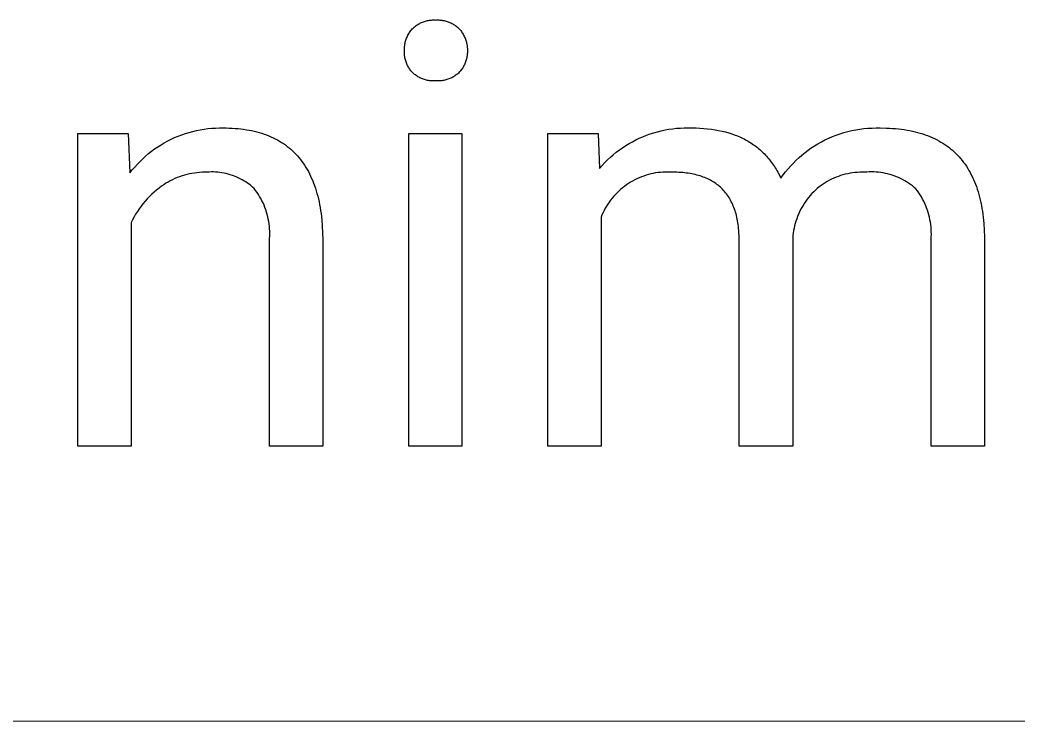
# Model space of a CAD drawing. Header units: millimetres. Extents: x 3269 to 7089, y 1744 to 4413.
# Drawn here: x 6855.9 to 6920.9, y 2064.1 to 2109.7 of the extents above; entities that cross this region are included whole.
import ezdxf

# ---------------------------------------------------------------- set-up
doc = ezdxf.new("R2010")
doc.units = ezdxf.units.MM
doc.header["$MEASUREMENT"] = 0
doc.layers.add('Domyślny', color=7, linetype='Continuous', true_color=0x000000)

msp = doc.modelspace()

# ---------------------------------------------------------------- linework, layer by layer
at = {"layer": 'Domyślny'}
for p, q in [((6882.451, 2109.687), (6882.517, 2109.7)), ((6882.517, 2109.7), (6882.584, 2109.71)), ((6882.584, 2109.71), (6882.651, 2109.718)), ((6882.651, 2109.718), (6882.718, 2109.724)), ((6882.718, 2109.724), (6882.786, 2109.727)), ((6882.786, 2109.727), (6882.853, 2109.728)), ((6882.853, 2109.728), (6882.92, 2109.727)), ((6882.92, 2109.727), (6882.988, 2109.723)), ((6882.988, 2109.723), (6883.055, 2109.727)), ((6883.055, 2109.727), (6883.123, 2109.728)), ((6883.123, 2109.728), (6883.191, 2109.727)), ((6883.191, 2109.727), (6883.258, 2109.723)), ((6883.258, 2109.723), (6883.326, 2109.718)), ((6883.326, 2109.718), (6883.393, 2109.71)), ((6883.393, 2109.71), (6883.46, 2109.699)), ((6883.46, 2109.699), (6883.527, 2109.686)), ((6881.371, 2109.035), (6881.415, 2109.09)), ((6881.415, 2109.09), (6881.461, 2109.143)), ((6881.461, 2109.143), (6881.509, 2109.191)), ((6881.509, 2109.191), (6881.558, 2109.236)), ((6881.558, 2109.236), (6881.609, 2109.28)), ((6881.609, 2109.28), (6881.662, 2109.323)), ((6881.662, 2109.323), (6881.716, 2109.363)), ((6881.716, 2109.363), (6881.771, 2109.402)), ((6881.771, 2109.402), (6881.828, 2109.438)), ((6881.828, 2109.438), (6881.886, 2109.473)), ((6881.886, 2109.473), (6881.945, 2109.505)), ((6881.945, 2109.505), (6882.005, 2109.535)), ((6882.005, 2109.535), (6882.066, 2109.564)), ((6882.066, 2109.564), (6882.129, 2109.59)), ((6882.129, 2109.59), (6882.192, 2109.614)), ((6882.192, 2109.614), (6882.256, 2109.635)), ((6882.256, 2109.635), (6882.32, 2109.655)), ((6882.32, 2109.655), (6882.385, 2109.672)), ((6882.385, 2109.672), (6882.451, 2109.687)), ((6883.527, 2109.686), (6883.593, 2109.671)), ((6883.593, 2109.671), (6883.658, 2109.654)), ((6883.658, 2109.654), (6883.723, 2109.635)), ((6883.723, 2109.635), (6883.787, 2109.613)), ((6883.787, 2109.613), (6883.851, 2109.589)), ((6883.851, 2109.589), (6883.913, 2109.563)), ((6883.913, 2109.563), (6883.975, 2109.535)), ((6883.975, 2109.535), (6884.035, 2109.504)), ((6884.035, 2109.504), (6884.095, 2109.472)), ((6884.095, 2109.472), (6884.153, 2109.437)), ((6884.153, 2109.437), (6884.21, 2109.401)), ((6884.21, 2109.401), (6884.266, 2109.363)), ((6884.266, 2109.363), (6884.32, 2109.322)), ((6884.32, 2109.322), (6884.373, 2109.28)), ((6884.373, 2109.28), (6884.425, 2109.236)), ((6884.425, 2109.236), (6884.475, 2109.191)), ((6884.475, 2109.191), (6884.523, 2109.143)), ((6884.523, 2109.143), (6884.569, 2109.09)), ((6884.569, 2109.09), (6884.614, 2109.035)), ((6881.025, 2108.348), (6881.045, 2108.415)), ((6881.045, 2108.415), (6881.068, 2108.481)), ((6881.068, 2108.481), (6881.093, 2108.547)), ((6881.093, 2108.547), (6881.121, 2108.612)), ((6881.121, 2108.612), (6881.15, 2108.676)), ((6881.15, 2108.676), (6881.182, 2108.739)), ((6881.182, 2108.739), (6881.216, 2108.8)), ((6881.216, 2108.8), (6881.252, 2108.861)), ((6881.252, 2108.861), (6881.29, 2108.92)), ((6881.29, 2108.92), (6881.329, 2108.978)), ((6881.329, 2108.978), (6881.371, 2109.035)), ((6884.614, 2109.035), (6884.656, 2108.979)), ((6884.656, 2108.979), (6884.697, 2108.921)), ((6884.697, 2108.921), (6884.735, 2108.862)), ((6884.735, 2108.862), (6884.772, 2108.802)), ((6884.772, 2108.802), (6884.806, 2108.74)), ((6884.806, 2108.74), (6884.838, 2108.677)), ((6884.838, 2108.677), (6884.868, 2108.613)), ((6884.868, 2108.613), (6884.896, 2108.549)), ((6884.896, 2108.549), (6884.921, 2108.483)), ((6884.921, 2108.483), (6884.945, 2108.416)), ((6884.945, 2108.416), (6884.966, 2108.349)), ((6880.945, 2107.792), (6880.947, 2107.862)), ((6880.946, 2107.722), (6880.945, 2107.792)), ((6880.947, 2107.862), (6880.951, 2107.933)), ((6880.951, 2107.933), (6880.957, 2108.003)), ((6880.957, 2108.003), (6880.966, 2108.073)), ((6880.966, 2108.073), (6880.977, 2108.142)), ((6880.977, 2108.142), (6880.991, 2108.211)), ((6880.991, 2108.211), (6881.007, 2108.28)), ((6881.007, 2108.28), (6881.025, 2108.348)), ((6884.966, 2108.349), (6884.984, 2108.281)), ((6884.984, 2108.281), (6885, 2108.212)), ((6885, 2108.212), (6885.014, 2108.143)), ((6885.014, 2108.143), (6885.026, 2108.073)), ((6885.026, 2108.073), (6885.035, 2108.003)), ((6885.035, 2108.003), (6885.041, 2107.933)), ((6885.041, 2107.933), (6885.046, 2107.863)), ((6885.046, 2107.863), (6885.047, 2107.792)), ((6885.047, 2107.792), (6885.047, 2107.722)), ((6880.945, 2107.655), (6880.946, 2107.722)), ((6880.946, 2107.589), (6880.945, 2107.655)), ((6880.949, 2107.522), (6880.946, 2107.589)), ((6880.955, 2107.456), (6880.949, 2107.522)), ((6880.963, 2107.39), (6880.955, 2107.456)), ((6880.973, 2107.324), (6880.963, 2107.39)), ((6880.985, 2107.259), (6880.973, 2107.324)), ((6880.999, 2107.194), (6880.985, 2107.259)), ((6881.016, 2107.129), (6880.999, 2107.194)), ((6881.035, 2107.065), (6881.016, 2107.129)), ((6884.975, 2107.128), (6884.956, 2107.064)), ((6884.992, 2107.192), (6884.975, 2107.128)), ((6885.006, 2107.258), (6884.992, 2107.192)), ((6885.019, 2107.323), (6885.006, 2107.258)), ((6885.029, 2107.389), (6885.019, 2107.323)), ((6885.037, 2107.455), (6885.029, 2107.389)), ((6885.043, 2107.522), (6885.037, 2107.455)), ((6885.046, 2107.588), (6885.043, 2107.522)), ((6885.048, 2107.655), (6885.046, 2107.588)), ((6885.047, 2107.722), (6885.048, 2107.655)), ((6881.056, 2107.002), (6881.035, 2107.065)), ((6881.079, 2106.94), (6881.056, 2107.002)), ((6881.104, 2106.878), (6881.079, 2106.94)), ((6881.131, 2106.817), (6881.104, 2106.878)), ((6881.16, 2106.757), (6881.131, 2106.817)), ((6881.191, 2106.698), (6881.16, 2106.757)), ((6881.224, 2106.641), (6881.191, 2106.698)), ((6881.259, 2106.584), (6881.224, 2106.641)), ((6881.296, 2106.529), (6881.259, 2106.584)), ((6881.334, 2106.474), (6881.296, 2106.529)), ((6881.375, 2106.422), (6881.334, 2106.474)), ((6884.651, 2106.474), (6884.61, 2106.421)), ((6884.691, 2106.528), (6884.651, 2106.474)), ((6884.728, 2106.583), (6884.691, 2106.528)), ((6884.763, 2106.639), (6884.728, 2106.583)), ((6884.797, 2106.697), (6884.763, 2106.639)), ((6884.828, 2106.756), (6884.797, 2106.697)), ((6884.858, 2106.816), (6884.828, 2106.756)), ((6884.886, 2106.876), (6884.858, 2106.816)), ((6884.911, 2106.938), (6884.886, 2106.876)), ((6884.934, 2107.001), (6884.911, 2106.938)), ((6884.956, 2107.064), (6884.934, 2107.001)), ((6881.417, 2106.37), (6881.375, 2106.422)), ((6881.461, 2106.32), (6881.417, 2106.37)), ((6881.509, 2106.274), (6881.461, 2106.32)), ((6881.56, 2106.229), (6881.509, 2106.274)), ((6881.611, 2106.187), (6881.56, 2106.229)), ((6881.664, 2106.146), (6881.611, 2106.187)), ((6881.719, 2106.106), (6881.664, 2106.146)), ((6881.774, 2106.069), (6881.719, 2106.106)), ((6881.831, 2106.034), (6881.774, 2106.069)), ((6881.89, 2106), (6881.831, 2106.034)), ((6881.949, 2105.969), (6881.89, 2106)), ((6882.009, 2105.94), (6881.949, 2105.969)), ((6882.07, 2105.912), (6882.009, 2105.94)), ((6882.132, 2105.887), (6882.07, 2105.912)), ((6882.195, 2105.864), (6882.132, 2105.887)), ((6882.259, 2105.843), (6882.195, 2105.864)), ((6882.323, 2105.824), (6882.259, 2105.843)), ((6882.388, 2105.808), (6882.323, 2105.824)), ((6882.454, 2105.793), (6882.388, 2105.808)), ((6882.52, 2105.781), (6882.454, 2105.793)), ((6883.524, 2105.794), (6883.458, 2105.782)), ((6883.59, 2105.808), (6883.524, 2105.794)), ((6883.655, 2105.825), (6883.59, 2105.808)), ((6883.72, 2105.844), (6883.655, 2105.825)), ((6883.784, 2105.865), (6883.72, 2105.844)), ((6883.847, 2105.888), (6883.784, 2105.865)), ((6883.909, 2105.913), (6883.847, 2105.888)), ((6883.971, 2105.94), (6883.909, 2105.913)), ((6884.031, 2105.97), (6883.971, 2105.94)), ((6884.091, 2106.001), (6884.031, 2105.97)), ((6884.15, 2106.034), (6884.091, 2106.001)), ((6884.207, 2106.07), (6884.15, 2106.034)), ((6884.263, 2106.107), (6884.207, 2106.07)), ((6884.318, 2106.146), (6884.263, 2106.107)), ((6884.371, 2106.187), (6884.318, 2106.146)), ((6884.423, 2106.23), (6884.371, 2106.187)), ((6884.474, 2106.274), (6884.423, 2106.23)), ((6884.523, 2106.32), (6884.474, 2106.274)), ((6884.568, 2106.37), (6884.523, 2106.32)), ((6884.61, 2106.421), (6884.568, 2106.37)), ((6882.586, 2105.771), (6882.52, 2105.781)), ((6882.653, 2105.764), (6882.586, 2105.771)), ((6882.72, 2105.758), (6882.653, 2105.764)), ((6882.787, 2105.755), (6882.72, 2105.758)), ((6882.854, 2105.755), (6882.787, 2105.755)), ((6882.921, 2105.756), (6882.854, 2105.755)), ((6882.988, 2105.76), (6882.921, 2105.756)), ((6883.055, 2105.756), (6882.988, 2105.76)), ((6883.122, 2105.755), (6883.055, 2105.756)), ((6883.19, 2105.756), (6883.122, 2105.755)), ((6883.257, 2105.759), (6883.19, 2105.756)), ((6883.324, 2105.764), (6883.257, 2105.759)), ((6883.391, 2105.772), (6883.324, 2105.764)), ((6883.458, 2105.782), (6883.391, 2105.772)), ((6867.414, 2102.533), (6867.659, 2102.582)), ((6867.659, 2102.582), (6867.906, 2102.622)), ((6867.906, 2102.622), (6868.154, 2102.654)), ((6868.154, 2102.654), (6868.402, 2102.678)), ((6868.402, 2102.678), (6868.652, 2102.693)), ((6868.652, 2102.693), (6868.902, 2102.699)), ((6868.902, 2102.699), (6869.152, 2102.697)), ((6869.152, 2102.697), (6869.351, 2102.696)), ((6869.351, 2102.696), (6869.547, 2102.69)), ((6869.547, 2102.69), (6869.74, 2102.681)), ((6869.74, 2102.681), (6869.93, 2102.669)), ((6869.93, 2102.669), (6870.117, 2102.653)), ((6870.117, 2102.653), (6870.301, 2102.633)), ((6870.301, 2102.633), (6870.481, 2102.61)), ((6870.481, 2102.61), (6870.659, 2102.584)), ((6870.659, 2102.584), (6870.833, 2102.554)), ((6870.833, 2102.554), (6871.005, 2102.52)), ((6897.67, 2102.512), (6897.916, 2102.564)), ((6897.916, 2102.564), (6898.164, 2102.609)), ((6898.164, 2102.609), (6898.413, 2102.645)), ((6898.413, 2102.645), (6898.663, 2102.672)), ((6898.663, 2102.672), (6898.914, 2102.691)), ((6898.914, 2102.691), (6899.166, 2102.702)), ((6899.166, 2102.702), (6899.418, 2102.704)), ((6899.418, 2102.704), (6899.669, 2102.697)), ((6899.669, 2102.697), (6899.932, 2102.694)), ((6899.932, 2102.694), (6900.19, 2102.685)), ((6900.19, 2102.685), (6900.443, 2102.669)), ((6900.443, 2102.669), (6900.69, 2102.646)), ((6900.69, 2102.646), (6900.932, 2102.618)), ((6900.932, 2102.618), (6901.169, 2102.582)), ((6901.169, 2102.582), (6901.4, 2102.541)), ((6901.4, 2102.541), (6901.626, 2102.493)), ((6910.078, 2102.523), (6910.338, 2102.575)), ((6910.338, 2102.575), (6910.599, 2102.618)), ((6910.599, 2102.618), (6910.863, 2102.652)), ((6910.863, 2102.652), (6911.127, 2102.677)), ((6911.127, 2102.677), (6911.391, 2102.693)), ((6911.391, 2102.693), (6911.657, 2102.7)), ((6911.657, 2102.7), (6911.922, 2102.697)), ((6911.922, 2102.697), (6912.332, 2102.691)), ((6912.332, 2102.691), (6912.533, 2102.682)), ((6912.533, 2102.682), (6912.73, 2102.67)), ((6912.73, 2102.67), (6912.924, 2102.654)), ((6912.924, 2102.654), (6913.115, 2102.635)), ((6913.115, 2102.635), (6913.303, 2102.613)), ((6913.303, 2102.613), (6913.487, 2102.587)), ((6913.487, 2102.587), (6913.668, 2102.557)), ((6913.668, 2102.557), (6913.846, 2102.524)), ((6859.692, 2081.981), (6859.692, 2102.337)), ((6859.692, 2102.337), (6862.971, 2102.337)), ((6862.971, 2102.337), (6863.083, 2099.764)), ((6865.54, 2101.852), (6865.763, 2101.965)), ((6865.763, 2101.965), (6865.99, 2102.07)), ((6865.99, 2102.07), (6866.22, 2102.167)), ((6866.22, 2102.167), (6866.454, 2102.256)), ((6866.454, 2102.256), (6866.69, 2102.338)), ((6866.69, 2102.338), (6866.929, 2102.411)), ((6866.929, 2102.411), (6867.17, 2102.476)), ((6867.17, 2102.476), (6867.414, 2102.533)), ((6871.005, 2102.52), (6871.173, 2102.482)), ((6871.173, 2102.482), (6871.338, 2102.442)), ((6871.338, 2102.442), (6871.5, 2102.397)), ((6871.5, 2102.397), (6871.658, 2102.349)), ((6871.658, 2102.349), (6871.814, 2102.298)), ((6871.814, 2102.298), (6871.967, 2102.243)), ((6871.967, 2102.243), (6872.116, 2102.184)), ((6872.116, 2102.184), (6872.263, 2102.122)), ((6872.263, 2102.122), (6872.406, 2102.056)), ((6872.406, 2102.056), (6872.546, 2101.987)), ((6872.546, 2101.987), (6872.683, 2101.914)), ((6872.683, 2101.914), (6872.817, 2101.838)), ((6881.227, 2081.981), (6881.227, 2102.337)), ((6881.227, 2102.337), (6884.695, 2102.337)), ((6884.695, 2102.337), (6884.695, 2081.981)), ((6890.282, 2081.981), (6890.282, 2102.337)), ((6890.282, 2102.337), (6893.561, 2102.337)), ((6893.561, 2102.337), (6893.654, 2100.066)), ((6895.792, 2101.801), (6896.015, 2101.917)), ((6896.015, 2101.917), (6896.242, 2102.026)), ((6896.242, 2102.026), (6896.473, 2102.127)), ((6896.473, 2102.127), (6896.707, 2102.22)), ((6896.707, 2102.22), (6896.944, 2102.305)), ((6896.944, 2102.305), (6897.184, 2102.382)), ((6897.184, 2102.382), (6897.426, 2102.451)), ((6897.426, 2102.451), (6897.67, 2102.512)), ((6901.626, 2102.493), (6901.847, 2102.439)), ((6901.847, 2102.439), (6902.062, 2102.378)), ((6902.062, 2102.378), (6902.272, 2102.311)), ((6902.272, 2102.311), (6902.375, 2102.275)), ((6902.375, 2102.275), (6902.477, 2102.237)), ((6902.477, 2102.237), (6902.578, 2102.198)), ((6902.578, 2102.198), (6902.677, 2102.158)), ((6902.677, 2102.158), (6902.774, 2102.115)), ((6902.774, 2102.115), (6902.871, 2102.071)), ((6902.871, 2102.071), (6902.966, 2102.026)), ((6902.966, 2102.026), (6903.06, 2101.979)), ((6903.06, 2101.979), (6903.152, 2101.93)), ((6903.152, 2101.93), (6903.243, 2101.88)), ((6908.091, 2101.795), (6908.327, 2101.916)), ((6908.327, 2101.916), (6908.568, 2102.028)), ((6908.568, 2102.028), (6908.812, 2102.132)), ((6908.812, 2102.132), (6909.059, 2102.227)), ((6909.059, 2102.227), (6909.31, 2102.314)), ((6909.31, 2102.314), (6909.563, 2102.392)), ((6909.563, 2102.392), (6909.819, 2102.462)), ((6909.819, 2102.462), (6910.078, 2102.523)), ((6913.846, 2102.524), (6914.021, 2102.488)), ((6914.021, 2102.488), (6914.193, 2102.448)), ((6914.193, 2102.448), (6914.361, 2102.405)), ((6914.361, 2102.405), (6914.527, 2102.358)), ((6914.527, 2102.358), (6914.689, 2102.308)), ((6914.689, 2102.308), (6914.847, 2102.254)), ((6914.847, 2102.254), (6915.003, 2102.197)), ((6915.003, 2102.197), (6915.155, 2102.137)), ((6915.155, 2102.137), (6915.305, 2102.073)), ((6915.305, 2102.073), (6915.451, 2102.005)), ((6915.451, 2102.005), (6915.593, 2101.934)), ((6915.593, 2101.934), (6915.733, 2101.86)), ((6864.488, 2101.18), (6864.689, 2101.328)), ((6864.689, 2101.328), (6864.895, 2101.47)), ((6864.895, 2101.47), (6865.105, 2101.605)), ((6865.105, 2101.605), (6865.32, 2101.732)), ((6865.32, 2101.732), (6865.54, 2101.852)), ((6872.817, 2101.838), (6872.948, 2101.758)), ((6872.948, 2101.758), (6873.076, 2101.674)), ((6873.076, 2101.674), (6873.2, 2101.587)), ((6873.2, 2101.587), (6873.322, 2101.497)), ((6873.322, 2101.497), (6873.44, 2101.402)), ((6873.44, 2101.402), (6873.555, 2101.305)), ((6873.555, 2101.305), (6873.668, 2101.203)), ((6894.741, 2101.111), (6894.942, 2101.263)), ((6894.942, 2101.263), (6895.147, 2101.408)), ((6895.147, 2101.408), (6895.358, 2101.546)), ((6895.358, 2101.546), (6895.573, 2101.677)), ((6895.573, 2101.677), (6895.792, 2101.801)), ((6903.243, 2101.88), (6903.333, 2101.828)), ((6903.333, 2101.828), (6903.422, 2101.774)), ((6903.422, 2101.774), (6903.509, 2101.719)), ((6903.509, 2101.719), (6903.595, 2101.663)), ((6903.595, 2101.663), (6903.679, 2101.604)), ((6903.679, 2101.604), (6903.762, 2101.544)), ((6903.762, 2101.544), (6903.844, 2101.483)), ((6903.844, 2101.483), (6903.925, 2101.42)), ((6903.925, 2101.42), (6904.004, 2101.355)), ((6904.004, 2101.355), (6904.082, 2101.289)), ((6904.082, 2101.289), (6904.158, 2101.221)), ((6907.027, 2101.093), (6907.23, 2101.248)), ((6907.23, 2101.248), (6907.438, 2101.395)), ((6907.438, 2101.395), (6907.651, 2101.536)), ((6907.651, 2101.536), (6907.869, 2101.669)), ((6907.869, 2101.669), (6908.091, 2101.795)), ((6915.733, 2101.86), (6915.87, 2101.782)), ((6915.87, 2101.782), (6916.003, 2101.701)), ((6916.003, 2101.701), (6916.133, 2101.616)), ((6916.133, 2101.616), (6916.26, 2101.528)), ((6916.26, 2101.528), (6916.383, 2101.436)), ((6916.383, 2101.436), (6916.504, 2101.341)), ((6916.504, 2101.341), (6916.621, 2101.242)), ((6916.621, 2101.242), (6916.735, 2101.14)), ((6863.737, 2100.52), (6863.917, 2100.694)), ((6863.917, 2100.694), (6864.101, 2100.862)), ((6864.101, 2100.862), (6864.292, 2101.024)), ((6864.292, 2101.024), (6864.488, 2101.18)), ((6873.668, 2101.203), (6873.777, 2101.099)), ((6873.777, 2101.099), (6873.883, 2100.99)), ((6873.883, 2100.99), (6873.985, 2100.878)), ((6873.985, 2100.878), (6874.085, 2100.763)), ((6874.085, 2100.763), (6874.182, 2100.644)), ((6874.182, 2100.644), (6874.275, 2100.521)), ((6893.993, 2100.438), (6894.171, 2100.616)), ((6894.171, 2100.616), (6894.355, 2100.787)), ((6894.355, 2100.787), (6894.545, 2100.952)), ((6894.545, 2100.952), (6894.741, 2101.111)), ((6904.158, 2101.221), (6904.233, 2101.152)), ((6904.233, 2101.152), (6904.307, 2101.08)), ((6904.307, 2101.08), (6904.38, 2101.008)), ((6904.38, 2101.008), (6904.451, 2100.934)), ((6904.451, 2100.934), (6904.521, 2100.858)), ((6904.521, 2100.858), (6904.59, 2100.78)), ((6904.59, 2100.78), (6904.657, 2100.701)), ((6904.657, 2100.701), (6904.723, 2100.62)), ((6904.723, 2100.62), (6904.787, 2100.538)), ((6906.269, 2100.411), (6906.45, 2100.591)), ((6906.45, 2100.591), (6906.637, 2100.765)), ((6906.637, 2100.765), (6906.829, 2100.932)), ((6906.829, 2100.932), (6907.027, 2101.093)), ((6916.735, 2101.14), (6916.846, 2101.035)), ((6916.846, 2101.035), (6916.953, 2100.926)), ((6916.953, 2100.926), (6917.058, 2100.813)), ((6917.058, 2100.813), (6917.159, 2100.697)), ((6917.159, 2100.697), (6917.257, 2100.578)), ((6863.083, 2099.764), (6863.237, 2099.962)), ((6863.237, 2099.962), (6863.398, 2100.153)), ((6863.398, 2100.153), (6863.564, 2100.339)), ((6863.564, 2100.339), (6863.737, 2100.52)), ((6874.275, 2100.521), (6874.366, 2100.395)), ((6874.366, 2100.395), (6874.453, 2100.266)), ((6874.453, 2100.266), (6874.537, 2100.132)), ((6874.537, 2100.132), (6874.618, 2099.996)), ((6874.618, 2099.996), (6874.696, 2099.855)), ((6893.654, 2100.066), (6893.82, 2100.255)), ((6893.82, 2100.255), (6893.993, 2100.438)), ((6904.787, 2100.538), (6904.851, 2100.454)), ((6904.851, 2100.454), (6904.913, 2100.369)), ((6904.913, 2100.369), (6904.973, 2100.282)), ((6904.973, 2100.282), (6905.033, 2100.193)), ((6905.033, 2100.193), (6905.09, 2100.103)), ((6905.09, 2100.103), (6905.147, 2100.011)), ((6905.147, 2100.011), (6905.202, 2099.918)), ((6905.763, 2099.837), (6905.925, 2100.034)), ((6905.925, 2100.034), (6906.094, 2100.225)), ((6906.094, 2100.225), (6906.269, 2100.411)), ((6917.257, 2100.578), (6917.352, 2100.455)), ((6917.352, 2100.455), (6917.443, 2100.329)), ((6917.443, 2100.329), (6917.531, 2100.199)), ((6917.531, 2100.199), (6917.617, 2100.066)), ((6917.617, 2100.066), (6917.699, 2099.929)), ((6865.857, 2099.327), (6865.708, 2099.253)), ((6866.007, 2099.397), (6865.857, 2099.327)), ((6866.16, 2099.461), (6866.007, 2099.397)), ((6866.315, 2099.52), (6866.16, 2099.461)), ((6866.472, 2099.573), (6866.315, 2099.52)), ((6866.631, 2099.622), (6866.472, 2099.573)), ((6866.791, 2099.665), (6866.631, 2099.622)), ((6866.952, 2099.703), (6866.791, 2099.665)), ((6867.115, 2099.735), (6866.952, 2099.703)), ((6867.278, 2099.762), (6867.115, 2099.735)), ((6867.443, 2099.784), (6867.278, 2099.762)), ((6867.608, 2099.8), (6867.443, 2099.784)), ((6867.773, 2099.811), (6867.608, 2099.8)), ((6867.939, 2099.816), (6867.773, 2099.811)), ((6868.105, 2099.815), (6867.939, 2099.816)), ((6868.243, 2099.824), (6868.105, 2099.815)), ((6868.382, 2099.829), (6868.243, 2099.824)), ((6868.521, 2099.829), (6868.382, 2099.829)), ((6868.66, 2099.824), (6868.521, 2099.829)), ((6868.799, 2099.814), (6868.66, 2099.824)), ((6868.937, 2099.799), (6868.799, 2099.814)), ((6869.074, 2099.779), (6868.937, 2099.799)), ((6869.211, 2099.755), (6869.074, 2099.779)), ((6869.347, 2099.726), (6869.211, 2099.755)), ((6869.482, 2099.692), (6869.347, 2099.726)), ((6869.615, 2099.654), (6869.482, 2099.692)), ((6869.747, 2099.611), (6869.615, 2099.654)), ((6869.878, 2099.563), (6869.747, 2099.611)), ((6870.006, 2099.511), (6869.878, 2099.563)), ((6870.133, 2099.454), (6870.006, 2099.511)), ((6870.258, 2099.393), (6870.133, 2099.454)), ((6870.381, 2099.328), (6870.258, 2099.393)), ((6870.501, 2099.259), (6870.381, 2099.328)), ((6874.696, 2099.855), (6874.771, 2099.711)), ((6874.771, 2099.711), (6874.843, 2099.564)), ((6874.843, 2099.564), (6874.911, 2099.413)), ((6874.911, 2099.413), (6874.977, 2099.258)), ((6895.947, 2099.317), (6895.806, 2099.242)), ((6896.09, 2099.387), (6895.947, 2099.317)), ((6896.235, 2099.453), (6896.09, 2099.387)), ((6896.382, 2099.513), (6896.235, 2099.453)), ((6896.532, 2099.568), (6896.382, 2099.513)), ((6896.683, 2099.618), (6896.532, 2099.568)), ((6896.836, 2099.663), (6896.683, 2099.618)), ((6896.99, 2099.703), (6896.836, 2099.663)), ((6897.146, 2099.737), (6896.99, 2099.703)), ((6897.303, 2099.766), (6897.146, 2099.737)), ((6897.46, 2099.789), (6897.303, 2099.766)), ((6897.618, 2099.807), (6897.46, 2099.789)), ((6897.777, 2099.82), (6897.618, 2099.807)), ((6897.936, 2099.827), (6897.777, 2099.82)), ((6898.096, 2099.828), (6897.936, 2099.827)), ((6898.255, 2099.824), (6898.096, 2099.828)), ((6898.414, 2099.815), (6898.255, 2099.824)), ((6898.68, 2099.811), (6898.414, 2099.815)), ((6898.81, 2099.805), (6898.68, 2099.811)), ((6898.938, 2099.798), (6898.81, 2099.805)), ((6899.064, 2099.788), (6898.938, 2099.798)), ((6899.188, 2099.776), (6899.064, 2099.788)), ((6899.309, 2099.762), (6899.188, 2099.776)), ((6899.429, 2099.746), (6899.309, 2099.762)), ((6899.546, 2099.727), (6899.429, 2099.746)), ((6899.661, 2099.706), (6899.546, 2099.727)), ((6899.774, 2099.684), (6899.661, 2099.706)), ((6899.885, 2099.659), (6899.774, 2099.684)), ((6899.994, 2099.631), (6899.885, 2099.659)), ((6900.101, 2099.602), (6899.994, 2099.631)), ((6900.205, 2099.571), (6900.101, 2099.602)), ((6900.308, 2099.537), (6900.205, 2099.571)), ((6900.408, 2099.501), (6900.308, 2099.537)), ((6900.507, 2099.463), (6900.408, 2099.501)), ((6900.603, 2099.423), (6900.507, 2099.463)), ((6900.697, 2099.38), (6900.603, 2099.423)), ((6900.789, 2099.336), (6900.697, 2099.38)), ((6900.879, 2099.289), (6900.789, 2099.336)), ((6905.202, 2099.918), (6905.256, 2099.823)), ((6905.256, 2099.823), (6905.36, 2099.628)), ((6905.36, 2099.628), (6905.459, 2099.427)), ((6905.459, 2099.427), (6905.608, 2099.634)), ((6905.608, 2099.634), (6905.763, 2099.837)), ((6908.758, 2099.359), (6908.617, 2099.287)), ((6908.902, 2099.426), (6908.758, 2099.359)), ((6909.049, 2099.487), (6908.902, 2099.426)), ((6909.197, 2099.544), (6909.049, 2099.487)), ((6909.347, 2099.596), (6909.197, 2099.544)), ((6909.499, 2099.642), (6909.347, 2099.596)), ((6909.652, 2099.683), (6909.499, 2099.642)), ((6909.807, 2099.718), (6909.652, 2099.683)), ((6909.963, 2099.749), (6909.807, 2099.718)), ((6910.12, 2099.773), (6909.963, 2099.749)), ((6910.277, 2099.793), (6910.12, 2099.773)), ((6910.435, 2099.807), (6910.277, 2099.793)), ((6910.594, 2099.815), (6910.435, 2099.807)), ((6910.753, 2099.818), (6910.594, 2099.815)), ((6910.911, 2099.815), (6910.753, 2099.818)), ((6911.061, 2099.828), (6910.911, 2099.815)), ((6911.211, 2099.835), (6911.061, 2099.828)), ((6911.362, 2099.837), (6911.211, 2099.835)), ((6911.512, 2099.834), (6911.362, 2099.837)), ((6911.662, 2099.825), (6911.512, 2099.834)), ((6911.812, 2099.812), (6911.662, 2099.825)), ((6911.961, 2099.793), (6911.812, 2099.812)), ((6912.11, 2099.769), (6911.961, 2099.793)), ((6912.257, 2099.74), (6912.11, 2099.769)), ((6912.404, 2099.706), (6912.257, 2099.74)), ((6912.549, 2099.667), (6912.404, 2099.706)), ((6912.692, 2099.623), (6912.549, 2099.667)), ((6912.835, 2099.574), (6912.692, 2099.623)), ((6912.975, 2099.52), (6912.835, 2099.574)), ((6913.113, 2099.462), (6912.975, 2099.52)), ((6913.25, 2099.398), (6913.113, 2099.462)), ((6913.384, 2099.33), (6913.25, 2099.398)), ((6913.515, 2099.257), (6913.384, 2099.33)), ((6917.699, 2099.929), (6917.777, 2099.789)), ((6917.777, 2099.789), (6917.853, 2099.645)), ((6917.853, 2099.645), (6917.925, 2099.498)), ((6917.925, 2099.498), (6917.994, 2099.347)), ((6917.994, 2099.347), (6918.06, 2099.193)), ((6864.811, 2098.655), (6864.652, 2098.519)), ((6864.974, 2098.785), (6864.811, 2098.655)), ((6865.142, 2098.909), (6864.974, 2098.785)), ((6865.279, 2099.002), (6865.142, 2098.909)), ((6865.42, 2099.091), (6865.279, 2099.002)), ((6865.563, 2099.174), (6865.42, 2099.091)), ((6865.708, 2099.253), (6865.563, 2099.174)), ((6870.619, 2099.185), (6870.501, 2099.259)), ((6870.734, 2099.107), (6870.619, 2099.185)), ((6870.847, 2099.026), (6870.734, 2099.107)), ((6870.956, 2098.94), (6870.847, 2099.026)), ((6871.063, 2098.851), (6870.956, 2098.94)), ((6871.166, 2098.758), (6871.063, 2098.851)), ((6871.262, 2098.632), (6871.166, 2098.758)), ((6874.977, 2099.258), (6875.039, 2099.1)), ((6875.039, 2099.1), (6875.099, 2098.939)), ((6875.099, 2098.939), (6875.155, 2098.773)), ((6875.155, 2098.773), (6875.208, 2098.605)), ((6895.025, 2098.694), (6894.907, 2098.588)), ((6895.147, 2098.797), (6895.025, 2098.694)), ((6895.273, 2098.895), (6895.147, 2098.797)), ((6895.402, 2098.988), (6895.273, 2098.895)), ((6895.534, 2099.077), (6895.402, 2098.988)), ((6895.668, 2099.162), (6895.534, 2099.077)), ((6895.806, 2099.242), (6895.668, 2099.162)), ((6900.966, 2099.24), (6900.879, 2099.289)), ((6901.052, 2099.189), (6900.966, 2099.24)), ((6901.135, 2099.136), (6901.052, 2099.189)), ((6901.217, 2099.08), (6901.135, 2099.136)), ((6901.296, 2099.023), (6901.217, 2099.08)), ((6901.373, 2098.963), (6901.296, 2099.023)), ((6901.448, 2098.901), (6901.373, 2098.963)), ((6901.521, 2098.837), (6901.448, 2098.901)), ((6901.592, 2098.77), (6901.521, 2098.837)), ((6901.661, 2098.702), (6901.592, 2098.77)), ((6901.727, 2098.631), (6901.661, 2098.702)), ((6907.707, 2098.654), (6907.591, 2098.542)), ((6907.827, 2098.758), (6907.707, 2098.654)), ((6907.951, 2098.857), (6907.827, 2098.758)), ((6908.078, 2098.952), (6907.951, 2098.857)), ((6908.208, 2099.043), (6908.078, 2098.952)), ((6908.341, 2099.129), (6908.208, 2099.043)), ((6908.478, 2099.211), (6908.341, 2099.129)), ((6908.617, 2099.287), (6908.478, 2099.211)), ((6913.644, 2099.18), (6913.515, 2099.257)), ((6913.771, 2099.099), (6913.644, 2099.18)), ((6913.894, 2099.013), (6913.771, 2099.099)), ((6914.014, 2098.923), (6913.894, 2099.013)), ((6914.132, 2098.828), (6914.014, 2098.923)), ((6914.245, 2098.73), (6914.132, 2098.828)), ((6914.342, 2098.603), (6914.245, 2098.73)), ((6918.06, 2099.193), (6918.123, 2099.036)), ((6918.123, 2099.036), (6918.183, 2098.875)), ((6918.183, 2098.875), (6918.239, 2098.711)), ((6918.239, 2098.711), (6918.292, 2098.543)), ((6864.204, 2098.082), (6864.065, 2097.926)), ((6864.348, 2098.233), (6864.204, 2098.082)), ((6864.498, 2098.379), (6864.348, 2098.233)), ((6864.652, 2098.519), (6864.498, 2098.379)), ((6871.354, 2098.502), (6871.262, 2098.632)), ((6871.442, 2098.37), (6871.354, 2098.502)), ((6871.525, 2098.235), (6871.442, 2098.37)), ((6871.603, 2098.097), (6871.525, 2098.235)), ((6871.677, 2097.956), (6871.603, 2098.097)), ((6875.208, 2098.605), (6875.258, 2098.432)), ((6875.258, 2098.432), (6875.305, 2098.256)), ((6875.305, 2098.256), (6875.349, 2098.077)), ((6875.349, 2098.077), (6875.389, 2097.894)), ((6894.373, 2097.998), (6894.278, 2097.869)), ((6894.471, 2098.123), (6894.373, 2097.998)), ((6894.574, 2098.245), (6894.471, 2098.123)), ((6894.681, 2098.363), (6894.574, 2098.245)), ((6894.792, 2098.477), (6894.681, 2098.363)), ((6894.907, 2098.588), (6894.792, 2098.477)), ((6901.792, 2098.558), (6901.727, 2098.631)), ((6901.854, 2098.483), (6901.792, 2098.558)), ((6901.914, 2098.406), (6901.854, 2098.483)), ((6901.972, 2098.327), (6901.914, 2098.406)), ((6902.028, 2098.245), (6901.972, 2098.327)), ((6902.082, 2098.162), (6902.028, 2098.245)), ((6902.134, 2098.076), (6902.082, 2098.162)), ((6902.184, 2097.988), (6902.134, 2098.076)), ((6907.17, 2098.057), (6907.075, 2097.927)), ((6907.269, 2098.183), (6907.17, 2098.057)), ((6907.372, 2098.307), (6907.269, 2098.183)), ((6907.48, 2098.426), (6907.372, 2098.307)), ((6907.591, 2098.542), (6907.48, 2098.426)), ((6914.433, 2098.473), (6914.342, 2098.603)), ((6914.521, 2098.34), (6914.433, 2098.473)), ((6914.604, 2098.204), (6914.521, 2098.34)), ((6914.682, 2098.066), (6914.604, 2098.204)), ((6914.755, 2097.924), (6914.682, 2098.066)), ((6918.292, 2098.543), (6918.342, 2098.372)), ((6918.342, 2098.372), (6918.389, 2098.197)), ((6918.389, 2098.197), (6918.433, 2098.019)), ((6918.433, 2098.019), (6918.473, 2097.837)), ((6863.68, 2097.432), (6863.563, 2097.259)), ((6863.803, 2097.601), (6863.68, 2097.432)), ((6863.931, 2097.766), (6863.803, 2097.601)), ((6864.065, 2097.926), (6863.931, 2097.766)), ((6871.746, 2097.813), (6871.677, 2097.956)), ((6871.81, 2097.668), (6871.746, 2097.813)), ((6871.869, 2097.52), (6871.81, 2097.668)), ((6871.923, 2097.371), (6871.869, 2097.52)), ((6871.973, 2097.22), (6871.923, 2097.371)), ((6875.389, 2097.894), (6875.427, 2097.708)), ((6875.427, 2097.708), (6875.461, 2097.517)), ((6875.461, 2097.517), (6875.492, 2097.324)), ((6894.023, 2097.466), (6893.947, 2097.326)), ((6894.104, 2097.603), (6894.023, 2097.466)), ((6894.189, 2097.738), (6894.104, 2097.603)), ((6894.278, 2097.869), (6894.189, 2097.738)), ((6902.231, 2097.897), (6902.184, 2097.988)), ((6902.277, 2097.805), (6902.231, 2097.897)), ((6902.32, 2097.71), (6902.277, 2097.805)), ((6902.361, 2097.614), (6902.32, 2097.71)), ((6902.401, 2097.515), (6902.361, 2097.614)), ((6902.438, 2097.414), (6902.401, 2097.515)), ((6902.472, 2097.31), (6902.438, 2097.414)), ((6906.742, 2097.377), (6906.671, 2097.233)), ((6906.819, 2097.519), (6906.742, 2097.377)), ((6906.9, 2097.657), (6906.819, 2097.519)), ((6906.985, 2097.794), (6906.9, 2097.657)), ((6907.075, 2097.927), (6906.985, 2097.794)), ((6914.824, 2097.781), (6914.755, 2097.924)), ((6914.888, 2097.635), (6914.824, 2097.781)), ((6914.947, 2097.487), (6914.888, 2097.635)), ((6915, 2097.337), (6914.947, 2097.487)), ((6918.473, 2097.837), (6918.51, 2097.652)), ((6918.51, 2097.652), (6918.544, 2097.463)), ((6918.544, 2097.463), (6918.575, 2097.271)), ((6863.249, 2096.718), (6863.156, 2096.53)), ((6863.347, 2096.902), (6863.249, 2096.718)), ((6863.452, 2097.082), (6863.347, 2096.902)), ((6863.563, 2097.259), (6863.452, 2097.082)), ((6872.017, 2097.068), (6871.973, 2097.22)), ((6872.056, 2096.914), (6872.017, 2097.068)), ((6872.09, 2096.759), (6872.056, 2096.914)), ((6872.118, 2096.602), (6872.09, 2096.759)), ((6875.492, 2097.324), (6875.521, 2097.127)), ((6875.521, 2097.127), (6875.568, 2096.722)), ((6875.568, 2096.722), (6875.602, 2096.302)), ((6893.811, 2097.038), (6893.75, 2096.891)), ((6893.75, 2096.891), (6893.75, 2081.981)), ((6893.877, 2097.183), (6893.811, 2097.038)), ((6893.947, 2097.326), (6893.877, 2097.183)), ((6902.505, 2097.205), (6902.472, 2097.31)), ((6902.536, 2097.097), (6902.505, 2097.205)), ((6902.564, 2096.988), (6902.536, 2097.097)), ((6902.591, 2096.876), (6902.564, 2096.988)), ((6902.615, 2096.761), (6902.591, 2096.876)), ((6902.637, 2096.645), (6902.615, 2096.761)), ((6906.487, 2096.787), (6906.436, 2096.635)), ((6906.544, 2096.938), (6906.487, 2096.787)), ((6906.605, 2097.086), (6906.544, 2096.938)), ((6906.671, 2097.233), (6906.605, 2097.086)), ((6915.049, 2097.186), (6915, 2097.337)), ((6915.093, 2097.033), (6915.049, 2097.186)), ((6915.131, 2096.878), (6915.093, 2097.033)), ((6915.164, 2096.723), (6915.131, 2096.878)), ((6915.192, 2096.566), (6915.164, 2096.723)), ((6918.575, 2097.271), (6918.602, 2097.076)), ((6918.602, 2097.076), (6918.627, 2096.877)), ((6918.627, 2096.877), (6918.666, 2096.468)), ((6863.156, 2096.53), (6863.156, 2081.981)), ((6872.141, 2096.445), (6872.118, 2096.602)), ((6872.159, 2096.288), (6872.141, 2096.445)), ((6872.172, 2096.129), (6872.159, 2096.288)), ((6872.179, 2095.971), (6872.172, 2096.129)), ((6875.602, 2096.302), (6875.624, 2095.869)), ((6902.657, 2096.527), (6902.637, 2096.645)), ((6902.675, 2096.406), (6902.657, 2096.527)), ((6902.691, 2096.283), (6902.675, 2096.406)), ((6902.705, 2096.158), (6902.691, 2096.283)), ((6902.717, 2096.031), (6902.705, 2096.158)), ((6906.315, 2096.168), (6906.285, 2096.01)), ((6906.35, 2096.325), (6906.315, 2096.168)), ((6906.39, 2096.48), (6906.35, 2096.325)), ((6906.436, 2096.635), (6906.39, 2096.48)), ((6915.215, 2096.408), (6915.192, 2096.566)), ((6915.232, 2096.25), (6915.215, 2096.408)), ((6915.244, 2096.091), (6915.232, 2096.25)), ((6915.25, 2095.932), (6915.244, 2096.091)), ((6918.666, 2096.468), (6918.692, 2096.046)), ((6918.692, 2096.046), (6918.705, 2095.61)), ((6872.169, 2095.495), (6872.178, 2095.653)), ((6872.169, 2081.981), (6872.169, 2095.495)), ((6872.178, 2095.653), (6872.181, 2095.812)), ((6872.181, 2095.812), (6872.179, 2095.971)), ((6875.624, 2095.869), (6875.634, 2095.421)), ((6875.634, 2095.421), (6875.634, 2081.981)), ((6902.726, 2095.901), (6902.717, 2096.031)), ((6902.739, 2095.636), (6902.726, 2095.901)), ((6902.743, 2095.362), (6902.739, 2095.636)), ((6906.241, 2095.691), (6906.228, 2095.531)), ((6906.228, 2095.531), (6906.228, 2081.981)), ((6906.26, 2095.851), (6906.241, 2095.691)), ((6906.285, 2096.01), (6906.26, 2095.851)), ((6915.238, 2095.455), (6915.247, 2095.614)), ((6915.238, 2081.981), (6915.238, 2095.455)), ((6915.247, 2095.614), (6915.251, 2095.773)), ((6915.251, 2095.773), (6915.25, 2095.932)), ((6918.705, 2095.61), (6918.705, 2081.981)), ((6902.743, 2081.981), (6902.743, 2095.362)), ((6863.156, 2081.981), (6859.692, 2081.981)), ((6875.634, 2081.981), (6872.169, 2081.981)), ((6884.695, 2081.981), (6881.227, 2081.981)), ((6893.75, 2081.981), (6890.282, 2081.981)), ((6906.228, 2081.981), (6902.743, 2081.981)), ((6918.705, 2081.981), (6915.238, 2081.981))]:
    msp.add_line(p, q, dxfattribs=at)
at = {"layer": 'Domyślny', "color": 18, "lineweight": 15, "true_color": 0x000000}
msp.add_line((6751.309, 2064.081), (7084.916, 2064.081), dxfattribs=at)

doc.saveas('drawing.dxf')
